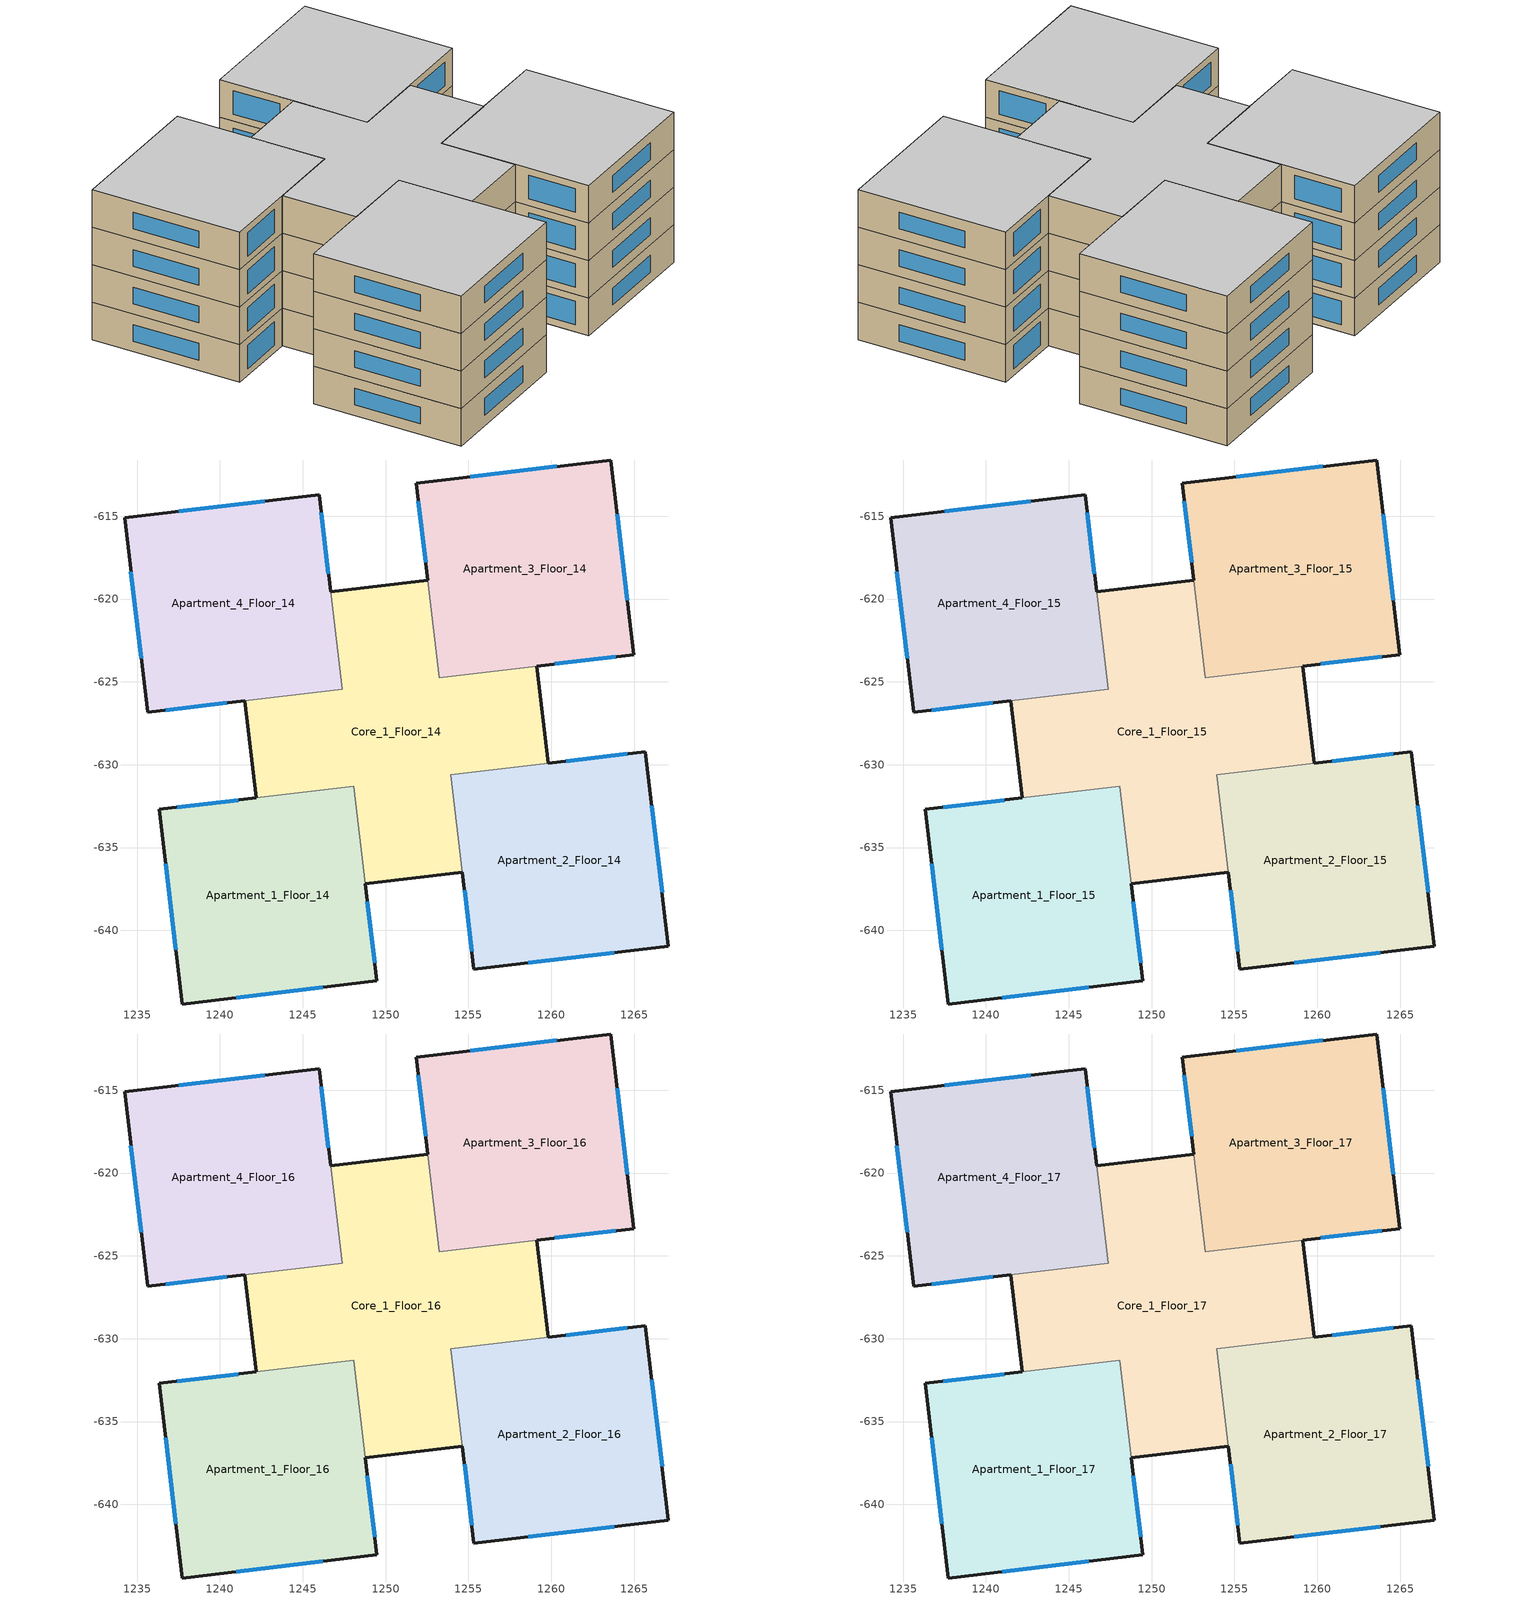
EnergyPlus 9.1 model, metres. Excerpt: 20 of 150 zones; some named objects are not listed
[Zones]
Apartment_1_Floor_14
 floor to Apartment_1_Floor_13 (IS_FLOOR_A-5282 Reversed): 1249.47,-643.05 1237.72,-644.45 1236.33,-632.7 1248.07,-631.31 z42
 wall outside (IS_WALL_ABD_5282_1_2_BLOCK): 1242.2,-632.01 1236.33,-632.7 1237.72,-644.45 1249.47,-643.05 1248.77,-637.18 z42:45
 wall to Core_1_Floor_14 (IS_INTERNALWALL_RESIDENTIAL+OFFICEREF): 1248.77,-637.18 1248.07,-631.31 1242.2,-632.01 z42:45
 window (IS_WIN_DGCL_ALUMIN_140X95_3.95_.65_.63): 1236.72,-635.97 1237.33,-641.18 / 1240.99,-644.06 1246.2,-643.44 z42.83:44.17; 1249.34,-641.96 1248.9,-638.27 / 1241.11,-632.14 1237.42,-632.57 z42.56:44.44
Apartment_2_Floor_14
 floor to Apartment_2_Floor_13 (IS_FLOOR_A-5282 Reversed): 1267.08,-640.96 1255.34,-642.36 1253.94,-630.61 1265.69,-629.22 z42
 wall outside (IS_WALL_ABD_5282_1_2_BLOCK): 1254.64,-636.49 1255.34,-642.36 1267.08,-640.96 1265.69,-629.22 1259.82,-629.92 z42:45
 wall to Core_1_Floor_14 (IS_INTERNALWALL_RESIDENTIAL+OFFICEREF): 1259.82,-629.92 1253.94,-630.61 1254.64,-636.49 z42:45
 window (IS_WIN_DGCL_ALUMIN_140X95_3.95_.65_.63): 1254.77,-637.58 1255.21,-641.26 / 1264.6,-629.35 1260.91,-629.79 z42.56:44.44; 1258.6,-641.97 1263.82,-641.35 / 1266.69,-637.7 1266.08,-632.48 z42.83:44.17
Apartment_3_Floor_14
 floor to Apartment_3_Floor_13 (IS_FLOOR_A-5282 Reversed): 1264.99,-623.35 1253.25,-624.74 1251.85,-613 1263.6,-611.6 z42
 wall outside (IS_WALL_ABD_5282_1_2_BLOCK): 1259.12,-624.04 1264.99,-623.35 1263.6,-611.6 1251.85,-613 1252.55,-618.87 z42:45
 wall to Core_1_Floor_14 (IS_INTERNALWALL_RESIDENTIAL+OFFICEREF): 1252.55,-618.87 1253.25,-624.74 1259.12,-624.04 z42:45
 window (IS_WIN_DGCL_ALUMIN_140X95_3.95_.65_.63): 1251.98,-614.09 1252.42,-617.78 / 1260.21,-623.91 1263.9,-623.48 z42.56:44.44; 1264.6,-620.08 1263.98,-614.87 / 1260.33,-611.99 1255.12,-612.61 z42.83:44.17
Apartment_4_Floor_14
 floor to Apartment_4_Floor_13 (IS_FLOOR_A-5282 Reversed): 1247.38,-625.44 1235.63,-626.83 1234.24,-615.09 1245.98,-613.69 z42
 wall outside (IS_WALL_ABD_5282_1_2_BLOCK): 1246.68,-619.57 1245.98,-613.69 1234.24,-615.09 1235.63,-626.83 1241.5,-626.13 z42:45
 wall to Core_1_Floor_14 (IS_INTERNALWALL_RESIDENTIAL+OFFICEREF): 1241.5,-626.13 1247.38,-625.44 1246.68,-619.57 z42:45
 window (IS_WIN_DGCL_ALUMIN_140X95_3.95_.65_.63): 1234.63,-618.35 1235.24,-623.57 / 1242.72,-614.08 1237.5,-614.7 z42.83:44.17; 1236.72,-626.7 1240.41,-626.26 / 1246.55,-618.47 1246.11,-614.79 z42.56:44.44
Core_1_Floor_14
 floor to Core_1_Floor_13 (IS_FLOOR_A-5282 Reversed): 1259.82,-629.92 1253.94,-630.61 1254.64,-636.49 1248.77,-637.18 1248.07,-631.31 1242.2,-632.01 1241.5,-626.13 1247.38,-625.44 1246.68,-619.57 1252.55,-618.87 1253.25,-624.74 1259.12,-624.04 z42
 wall outside (IS_WALL_ABD_5282_1_2_BLOCK): 1248.77,-637.18 1254.64,-636.49 / 1241.5,-626.13 1242.2,-632.01 / 1252.55,-618.87 1246.68,-619.57 / 1259.82,-629.92 1259.12,-624.04 z42:45
Apartment_1_Floor_15
 floor to Apartment_1_Floor_14 (IS_FLOOR_A-5282 Reversed): 1249.47,-643.05 1237.72,-644.45 1236.33,-632.7 1248.07,-631.31 z45
 wall outside (IS_WALL_ABD_5282_1_2_BLOCK): 1242.2,-632.01 1236.33,-632.7 1237.72,-644.45 1249.47,-643.05 1248.77,-637.18 z45:48
 wall to Core_1_Floor_15 (IS_INTERNALWALL_RESIDENTIAL+OFFICEREF): 1248.77,-637.18 1248.07,-631.31 1242.2,-632.01 z45:48
 window (IS_WIN_DGCL_ALUMIN_140X95_3.95_.65_.63): 1236.72,-635.97 1237.33,-641.18 / 1240.99,-644.06 1246.2,-643.44 z45.83:47.17; 1249.34,-641.96 1248.9,-638.27 / 1241.11,-632.14 1237.42,-632.57 z45.56:47.44
Apartment_2_Floor_15
 floor to Apartment_2_Floor_14 (IS_FLOOR_A-5282 Reversed): 1267.08,-640.96 1255.34,-642.36 1253.94,-630.61 1265.69,-629.22 z45
 wall outside (IS_WALL_ABD_5282_1_2_BLOCK): 1254.64,-636.49 1255.34,-642.36 1267.08,-640.96 1265.69,-629.22 1259.82,-629.92 z45:48
 wall to Core_1_Floor_15 (IS_INTERNALWALL_RESIDENTIAL+OFFICEREF): 1259.82,-629.92 1253.94,-630.61 1254.64,-636.49 z45:48
 window (IS_WIN_DGCL_ALUMIN_140X95_3.95_.65_.63): 1254.77,-637.58 1255.21,-641.26 / 1264.6,-629.35 1260.91,-629.79 z45.56:47.44; 1258.6,-641.97 1263.82,-641.35 / 1266.69,-637.7 1266.08,-632.48 z45.83:47.17
Apartment_3_Floor_15
 floor to Apartment_3_Floor_14 (IS_FLOOR_A-5282 Reversed): 1264.99,-623.35 1253.25,-624.74 1251.85,-613 1263.6,-611.6 z45
 wall outside (IS_WALL_ABD_5282_1_2_BLOCK): 1259.12,-624.04 1264.99,-623.35 1263.6,-611.6 1251.85,-613 1252.55,-618.87 z45:48
 wall to Core_1_Floor_15 (IS_INTERNALWALL_RESIDENTIAL+OFFICEREF): 1252.55,-618.87 1253.25,-624.74 1259.12,-624.04 z45:48
 window (IS_WIN_DGCL_ALUMIN_140X95_3.95_.65_.63): 1251.98,-614.09 1252.42,-617.78 / 1260.21,-623.91 1263.9,-623.48 z45.56:47.44; 1264.6,-620.08 1263.98,-614.87 / 1260.33,-611.99 1255.12,-612.61 z45.83:47.17
Apartment_4_Floor_15
 floor to Apartment_4_Floor_14 (IS_FLOOR_A-5282 Reversed): 1247.38,-625.44 1235.63,-626.83 1234.24,-615.09 1245.98,-613.69 z45
 wall outside (IS_WALL_ABD_5282_1_2_BLOCK): 1246.68,-619.57 1245.98,-613.69 1234.24,-615.09 1235.63,-626.83 1241.5,-626.13 z45:48
 wall to Core_1_Floor_15 (IS_INTERNALWALL_RESIDENTIAL+OFFICEREF): 1241.5,-626.13 1247.38,-625.44 1246.68,-619.57 z45:48
 window (IS_WIN_DGCL_ALUMIN_140X95_3.95_.65_.63): 1234.63,-618.35 1235.24,-623.57 / 1242.72,-614.08 1237.5,-614.7 z45.83:47.17; 1236.72,-626.7 1240.41,-626.26 / 1246.55,-618.47 1246.11,-614.79 z45.56:47.44
Core_1_Floor_15
 floor to Core_1_Floor_14 (IS_FLOOR_A-5282 Reversed): 1259.82,-629.92 1253.94,-630.61 1254.64,-636.49 1248.77,-637.18 1248.07,-631.31 1242.2,-632.01 1241.5,-626.13 1247.38,-625.44 1246.68,-619.57 1252.55,-618.87 1253.25,-624.74 1259.12,-624.04 z45
 wall outside (IS_WALL_ABD_5282_1_2_BLOCK): 1248.77,-637.18 1254.64,-636.49 / 1241.5,-626.13 1242.2,-632.01 / 1252.55,-618.87 1246.68,-619.57 / 1259.82,-629.92 1259.12,-624.04 z45:48
Apartment_1_Floor_16
 floor to Apartment_1_Floor_15 (IS_FLOOR_A-5282 Reversed): 1249.47,-643.05 1237.72,-644.45 1236.33,-632.7 1248.07,-631.31 z48
 wall outside (IS_WALL_ABD_5282_1_2_BLOCK): 1242.2,-632.01 1236.33,-632.7 1237.72,-644.45 1249.47,-643.05 1248.77,-637.18 z48:51
 wall to Core_1_Floor_16 (IS_INTERNALWALL_RESIDENTIAL+OFFICEREF): 1248.77,-637.18 1248.07,-631.31 1242.2,-632.01 z48:51
 window (IS_WIN_DGCL_ALUMIN_140X95_3.95_.65_.63): 1236.72,-635.97 1237.33,-641.18 / 1240.99,-644.06 1246.2,-643.44 z48.83:50.17; 1249.34,-641.96 1248.9,-638.27 / 1241.11,-632.14 1237.42,-632.57 z48.56:50.44
Apartment_2_Floor_16
 floor to Apartment_2_Floor_15 (IS_FLOOR_A-5282 Reversed): 1267.08,-640.96 1255.34,-642.36 1253.94,-630.61 1265.69,-629.22 z48
 wall outside (IS_WALL_ABD_5282_1_2_BLOCK): 1254.64,-636.49 1255.34,-642.36 1267.08,-640.96 1265.69,-629.22 1259.82,-629.92 z48:51
 wall to Core_1_Floor_16 (IS_INTERNALWALL_RESIDENTIAL+OFFICEREF): 1259.82,-629.92 1253.94,-630.61 1254.64,-636.49 z48:51
 window (IS_WIN_DGCL_ALUMIN_140X95_3.95_.65_.63): 1254.77,-637.58 1255.21,-641.26 / 1264.6,-629.35 1260.91,-629.79 z48.56:50.44; 1258.6,-641.97 1263.82,-641.35 / 1266.69,-637.7 1266.08,-632.48 z48.83:50.17
Apartment_3_Floor_16
 floor to Apartment_3_Floor_15 (IS_FLOOR_A-5282 Reversed): 1264.99,-623.35 1253.25,-624.74 1251.85,-613 1263.6,-611.6 z48
 wall outside (IS_WALL_ABD_5282_1_2_BLOCK): 1259.12,-624.04 1264.99,-623.35 1263.6,-611.6 1251.85,-613 1252.55,-618.87 z48:51
 wall to Core_1_Floor_16 (IS_INTERNALWALL_RESIDENTIAL+OFFICEREF): 1252.55,-618.87 1253.25,-624.74 1259.12,-624.04 z48:51
 window (IS_WIN_DGCL_ALUMIN_140X95_3.95_.65_.63): 1251.98,-614.09 1252.42,-617.78 / 1260.21,-623.91 1263.9,-623.48 z48.56:50.44; 1264.6,-620.08 1263.98,-614.87 / 1260.33,-611.99 1255.12,-612.61 z48.83:50.17
Apartment_4_Floor_16
 floor to Apartment_4_Floor_15 (IS_FLOOR_A-5282 Reversed): 1247.38,-625.44 1235.63,-626.83 1234.24,-615.09 1245.98,-613.69 z48
 wall outside (IS_WALL_ABD_5282_1_2_BLOCK): 1246.68,-619.57 1245.98,-613.69 1234.24,-615.09 1235.63,-626.83 1241.5,-626.13 z48:51
 wall to Core_1_Floor_16 (IS_INTERNALWALL_RESIDENTIAL+OFFICEREF): 1241.5,-626.13 1247.38,-625.44 1246.68,-619.57 z48:51
 window (IS_WIN_DGCL_ALUMIN_140X95_3.95_.65_.63): 1234.63,-618.35 1235.24,-623.57 / 1242.72,-614.08 1237.5,-614.7 z48.83:50.17; 1236.72,-626.7 1240.41,-626.26 / 1246.55,-618.47 1246.11,-614.79 z48.56:50.44
Core_1_Floor_16
 floor to Core_1_Floor_15 (IS_FLOOR_A-5282 Reversed): 1259.82,-629.92 1253.94,-630.61 1254.64,-636.49 1248.77,-637.18 1248.07,-631.31 1242.2,-632.01 1241.5,-626.13 1247.38,-625.44 1246.68,-619.57 1252.55,-618.87 1253.25,-624.74 1259.12,-624.04 z48
 wall outside (IS_WALL_ABD_5282_1_2_BLOCK): 1248.77,-637.18 1254.64,-636.49 / 1241.5,-626.13 1242.2,-632.01 / 1252.55,-618.87 1246.68,-619.57 / 1259.82,-629.92 1259.12,-624.04 z48:51
Apartment_1_Floor_17
 floor to Apartment_1_Floor_16 (IS_FLOOR_A-5282 Reversed): 1249.47,-643.05 1237.72,-644.45 1236.33,-632.7 1248.07,-631.31 z51
 wall outside (IS_WALL_ABD_5282_1_2_BLOCK): 1242.2,-632.01 1236.33,-632.7 1237.72,-644.45 1249.47,-643.05 1248.77,-637.18 z51:54
 wall to Core_1_Floor_17 (IS_INTERNALWALL_RESIDENTIAL+OFFICEREF): 1248.77,-637.18 1248.07,-631.31 1242.2,-632.01 z51:54
 window (IS_WIN_DGCL_ALUMIN_140X95_3.95_.65_.63): 1236.72,-635.97 1237.33,-641.18 / 1240.99,-644.06 1246.2,-643.44 z51.83:53.17; 1249.34,-641.96 1248.9,-638.27 / 1241.11,-632.14 1237.42,-632.57 z51.56:53.44
 ceiling to Apartment_1_Floor_18 (IS_FLOOR_A-5282): 1236.33,-632.7 1237.72,-644.45 1249.47,-643.05 1248.07,-631.31 z54
Apartment_2_Floor_17
 floor to Apartment_2_Floor_16 (IS_FLOOR_A-5282 Reversed): 1267.08,-640.96 1255.34,-642.36 1253.94,-630.61 1265.69,-629.22 z51
 wall outside (IS_WALL_ABD_5282_1_2_BLOCK): 1254.64,-636.49 1255.34,-642.36 1267.08,-640.96 1265.69,-629.22 1259.82,-629.92 z51:54
 wall to Core_1_Floor_17 (IS_INTERNALWALL_RESIDENTIAL+OFFICEREF): 1259.82,-629.92 1253.94,-630.61 1254.64,-636.49 z51:54
 window (IS_WIN_DGCL_ALUMIN_140X95_3.95_.65_.63): 1254.77,-637.58 1255.21,-641.26 / 1264.6,-629.35 1260.91,-629.79 z51.56:53.44; 1258.6,-641.97 1263.82,-641.35 / 1266.69,-637.7 1266.08,-632.48 z51.83:53.17
 ceiling to Apartment_2_Floor_18 (IS_FLOOR_A-5282): 1253.94,-630.61 1255.34,-642.36 1267.08,-640.96 1265.69,-629.22 z54
Apartment_3_Floor_17
 floor to Apartment_3_Floor_16 (IS_FLOOR_A-5282 Reversed): 1264.99,-623.35 1253.25,-624.74 1251.85,-613 1263.6,-611.6 z51
 wall outside (IS_WALL_ABD_5282_1_2_BLOCK): 1259.12,-624.04 1264.99,-623.35 1263.6,-611.6 1251.85,-613 1252.55,-618.87 z51:54
 wall to Core_1_Floor_17 (IS_INTERNALWALL_RESIDENTIAL+OFFICEREF): 1252.55,-618.87 1253.25,-624.74 1259.12,-624.04 z51:54
 window (IS_WIN_DGCL_ALUMIN_140X95_3.95_.65_.63): 1251.98,-614.09 1252.42,-617.78 / 1260.21,-623.91 1263.9,-623.48 z51.56:53.44; 1264.6,-620.08 1263.98,-614.87 / 1260.33,-611.99 1255.12,-612.61 z51.83:53.17
 ceiling to Apartment_3_Floor_18 (IS_FLOOR_A-5282): 1251.85,-613 1253.25,-624.74 1264.99,-623.35 1263.6,-611.6 z54
Apartment_4_Floor_17
 floor to Apartment_4_Floor_16 (IS_FLOOR_A-5282 Reversed): 1247.38,-625.44 1235.63,-626.83 1234.24,-615.09 1245.98,-613.69 z51
 wall outside (IS_WALL_ABD_5282_1_2_BLOCK): 1246.68,-619.57 1245.98,-613.69 1234.24,-615.09 1235.63,-626.83 1241.5,-626.13 z51:54
 wall to Core_1_Floor_17 (IS_INTERNALWALL_RESIDENTIAL+OFFICEREF): 1241.5,-626.13 1247.38,-625.44 1246.68,-619.57 z51:54
 window (IS_WIN_DGCL_ALUMIN_140X95_3.95_.65_.63): 1234.63,-618.35 1235.24,-623.57 / 1242.72,-614.08 1237.5,-614.7 z51.83:53.17; 1236.72,-626.7 1240.41,-626.26 / 1246.55,-618.47 1246.11,-614.79 z51.56:53.44
 ceiling to Apartment_4_Floor_18 (IS_FLOOR_A-5282): 1234.24,-615.09 1235.63,-626.83 1247.38,-625.44 1245.98,-613.69 z54
Core_1_Floor_17
 floor to Core_1_Floor_16 (IS_FLOOR_A-5282 Reversed): 1259.82,-629.92 1253.94,-630.61 1254.64,-636.49 1248.77,-637.18 1248.07,-631.31 1242.2,-632.01 1241.5,-626.13 1247.38,-625.44 1246.68,-619.57 1252.55,-618.87 1253.25,-624.74 1259.12,-624.04 z51
 wall outside (IS_WALL_ABD_5282_1_2_BLOCK): 1248.77,-637.18 1254.64,-636.49 / 1241.5,-626.13 1242.2,-632.01 / 1252.55,-618.87 1246.68,-619.57 / 1259.82,-629.92 1259.12,-624.04 z51:54
 ceiling to Core_1_Floor_18 (IS_FLOOR_A-5282): 1246.68,-619.57 1247.38,-625.44 1241.5,-626.13 1242.2,-632.01 1248.07,-631.31 1248.77,-637.18 1254.64,-636.49 1253.94,-630.61 1259.82,-629.92 1259.12,-624.04 1253.25,-624.74 1252.55,-618.87 z54
[Building]
Building 1: North Axis {deg}=0; Terrain=City; Solar Distribution=FullExterior; Maximum Number of Warmup Days=25; Minimum Number of Warmup Days=6
[Site:Location]
Tel Aviv-Bet Dagan	ISR: Latitude {deg}=32; Longitude {deg}=34.82; Time Zone {hr}=2; Elevation {m}=35
[SizingPeriod:DesignDay] Day of Month=21; Dry-Bulb Temperature Range Modifier Type=DefaultMultipliers; Barometric Pressure {Pa}=100942; Rain Indicator=No; Snow Indicator=No; Daylight Saving Time Indicator=No; Solar Model Indicator=ASHRAEClearSky
Name | Month | Day Type | Maximum Dry-Bulb Temperature {C} | Daily Dry-Bulb Temperature Range {deltaC} | Humidity Condition Type | Wetbulb or DewPoint at Maximum Dry-Bulb {C} | Wind Speed {m/s} | Wind Direction {deg} | Sky Clearness | Enthalpy at Maximum Dry-Bulb {J/kg}
Ann Clg .4% Condns DB=>MWB | 8 | SummerDesignDay | 33.5 | 11.03 | Wetbulb | 18.92 | 5.1 | 259 | 1.2
Ann Clg .4% Condns DP=>MDB | 8 | SummerDesignDay | 24.5 | 11.03 | Dewpoint | 23.6 | 5.1 | 259 | 1.2
Ann Clg .4% Condns Enth=>MDB | 8 | SummerDesignDay | 27.5 | 11.03 | Enthalpy |  | 5.1 | 259 | 1.2 | 75935
Ann Clg .4% Condns WB=>MDB | 8 | SummerDesignDay | 32.8 | 11.03 | Wetbulb | 25.028 | 5.1 | 259 | 1.2
Ann Htg 99.6% Condns DB | 1 | WinterDesignDay | 3 | 0 | Wetbulb | 3 | 2.6 | 95 | 0
Ann Htg Wind 99.6% Condns WS=>MCDB | 1 | WinterDesignDay | 11.5 | 0 | Wetbulb | 11.5 | 8.2 | 95 | 0
Ann Hum_n 99.6% Condns DP=>MCDB | 1 | WinterDesignDay | -0.4 | 0 | Dewpoint | -1.8 | 2.6 | 95 | 0
[Material] Roughness=MediumRough; Thermal Absorptance=0.9; Visible Absorptance=0.7
Name | Thickness {m} | Conductivity {W/m-K} | Density {kg/m3} | Specific Heat {J/kg-K} | Solar Absorptance
IS_CB1-13-23x50x25-095 | 0.23 | 0.25 | 825 | 970 | 0.44
IS_CB42-4-10x50x20-020 | 0.1 | 0.55 | 893 | 970 | 0.44
IS_Cement Mortar | 0.025 | 1.4 | 2000 | 900 | 0.4
IS_Light Concrete w/light Coarse Aggregate w/Non Quartz Sand-1600 | 0.05 | 1 | 1600 | 970 | 0.44
IS_Lime-Cement Mortar | 0.02 | 0.87 | 1800 | 860 | 0.4
IS_Marble | 0.04 | 3.5 | 2800 | 900 | 0.76
IS_Regular Concrete w/regular aggregate and w/Quartz sand_14cm | 0.14 | 2.1 | 2400 | 970 | 0.44
IS_Rigid-Polystyrene-Foam-made-from-granular-material-3cm | 0.03 | 0.04 | 20 | 1300 | 0.44
IS_Rigid-Polystyrene-Foam-made-from-granular-material-4cm | 0.04 | 0.04 | 20 | 1300 | 0.44
IS_Sand | 0.1 | 1.4 | 1600 | 830 | 0.44
[WindowMaterial:Blind] Slat Orientation=Horizontal; Slat Width {m}=0.025; Slat Separation {m}=0.018; Slat Thickness {m}=0.00025; Slat Angle {deg}=89.1; Slat Conductivity {W/m-K}=0.1; Slat Beam Solar Transmittance=0.2; Front Side Slat Beam Solar Reflectance=0.2; Back Side Slat Beam Solar Reflectance=0.2; Slat Diffuse Solar Transmittance=0.2; Front Side Slat Diffuse Solar Reflectance=0.2; Back Side Slat Diffuse Solar Reflectance=0.2; Slat Beam Visible Transmittance=0.2; Front Side Slat Beam Visible Reflectance=0.2; Back Side Slat Beam Visible Reflectance=0.2; Slat Diffuse Visible Transmittance=0.2; Front Side Slat Diffuse Visible Reflectance=0.2; Back Side Slat Diffuse Visible Reflectance=0.2; Slat Infrared Hemispherical Transmittance=0; Front Side Slat Infrared Hemispherical Emissivity=0.9; Back Side Slat Infrared Hemispherical Emissivity=0.9; Blind to Glass Distance {m}=0.0624985; Blind Top Opening Multiplier=1; Blind Bottom Opening Multiplier=1; Blind Left Side Opening Multiplier=1; Blind Right Side Opening Multiplier=1; Minimum Slat Angle {deg}=0; Maximum Slat Angle {deg}=180
IS_BLIND-Horizontal-0.025-0.018-89.0999987926-0.0624984579019; IS_BLIND-Horizontal-0.025-0.018-89.0999991462-0.0624984579031; IS_BLIND-Horizontal-0.025-0.018-89.1-0.062498457906; IS_BLIND-Horizontal-0.025-0.018-89.1000008538-0.0624984579089; IS_BLIND-Horizontal-0.025-0.018-89.1000012074-0.0624984579102
[WindowMaterial:SimpleGlazingSystem]
ISw_DgCl_Alumin_140x95_3.95_.65_.63: U-Factor {W/m2-K}=3.95; Solar Heat Gain Coefficient=0.65; Visible Transmittance=0.63
[Construction]
IS_FLOOR_A-5282: IS_Cement Mortar, IS_Regular Concrete w/regular aggregate and w/Quartz sand_14cm, IS_Rigid-Polystyrene-Foam-made-from-granular-material-4cm, IS_Light Concrete w/light Coarse Aggregate w/Non Quartz Sand-1600, IS_Sand, IS_Cement Mortar, IS_Marble
IS_FLOOR_A-5282 Reversed: IS_Marble, IS_Cement Mortar, IS_Sand, IS_Light Concrete w/light Coarse Aggregate w/Non Quartz Sand-1600, IS_Rigid-Polystyrene-Foam-made-from-granular-material-4cm, IS_Regular Concrete w/regular aggregate and w/Quartz sand_14cm, IS_Cement Mortar
IS_INTERNALWALL_RESIDENTIAL+OFFICEREF: IS_Lime-Cement Mortar, IS_CB42-4-10x50x20-020, IS_Cement Mortar
IS_WALL_ABD_5282_1_2_BLOCK: IS_Cement Mortar, IS_Rigid-Polystyrene-Foam-made-from-granular-material-3cm, IS_CB1-13-23x50x25-095, IS_Lime-Cement Mortar
IS_WIN_DGCL_ALUMIN_140X95_3.95_.65_.63: ISw_DgCl_Alumin_140x95_3.95_.65_.63
[Zone]
Apartment_1_Floor_14; Apartment_1_Floor_15; Apartment_1_Floor_16; Apartment_1_Floor_17; Apartment_2_Floor_14; Apartment_2_Floor_15; Apartment_2_Floor_16; Apartment_2_Floor_17; Apartment_3_Floor_14; Apartment_3_Floor_15; Apartment_3_Floor_16; Apartment_3_Floor_17; Apartment_4_Floor_14; Apartment_4_Floor_15; Apartment_4_Floor_16; Apartment_4_Floor_17; Core_1_Floor_14; Core_1_Floor_15; Core_1_Floor_16; Core_1_Floor_17
[InternalMass] Construction=IS_INTERNALWALL_RESIDENTIAL+OFFICEREF; Surface Area {m2}=243.354
Name | Zone
Apartment_1_Floor_14-Interior walls | Apartment_1_Floor_14
Apartment_1_Floor_15-Interior walls | Apartment_1_Floor_15
Apartment_1_Floor_16-Interior walls | Apartment_1_Floor_16
Apartment_1_Floor_17-Interior walls | Apartment_1_Floor_17
Apartment_2_Floor_14-Interior walls | Apartment_2_Floor_14
Apartment_2_Floor_15-Interior walls | Apartment_2_Floor_15
Apartment_2_Floor_16-Interior walls | Apartment_2_Floor_16
Apartment_2_Floor_17-Interior walls | Apartment_2_Floor_17
Apartment_3_Floor_14-Interior walls | Apartment_3_Floor_14
Apartment_3_Floor_15-Interior walls | Apartment_3_Floor_15
Apartment_3_Floor_16-Interior walls | Apartment_3_Floor_16
Apartment_3_Floor_17-Interior walls | Apartment_3_Floor_17
Apartment_4_Floor_14-Interior walls | Apartment_4_Floor_14
Apartment_4_Floor_15-Interior walls | Apartment_4_Floor_15
Apartment_4_Floor_16-Interior walls | Apartment_4_Floor_16
Apartment_4_Floor_17-Interior walls | Apartment_4_Floor_17
[Daylighting:Controls] Lighting Control Type=Continuous; Glare Calculation Azimuth Angle of View Direction Clockwise from Zone y-Axis {deg}=0; Maximum Allowable Discomfort Glare Index=22; Fraction of Zone Controlled by Reference Point 1=1; Illuminance Setpoint at Reference Point 1 {lux}=500
Name | Zone | Glare Calculation Daylighting Reference Point | Daylighting Reference Point Name 1
Apartment_1_Floor_14 DaylightingControls | Apartment_1_Floor_14 | Daylighting Control 18 | Daylighting Control 18
Apartment_1_Floor_15 DaylightingControls | Apartment_1_Floor_15 | Daylighting Control 19 | Daylighting Control 19
Apartment_1_Floor_16 DaylightingControls | Apartment_1_Floor_16 | Daylighting Control 20 | Daylighting Control 20
Apartment_1_Floor_17 DaylightingControls | Apartment_1_Floor_17 | Daylighting Control 21 | Daylighting Control 21
Apartment_2_Floor_14 DaylightingControls | Apartment_2_Floor_14 | Daylighting Control 47 | Daylighting Control 47
Apartment_2_Floor_15 DaylightingControls | Apartment_2_Floor_15 | Daylighting Control 48 | Daylighting Control 48
Apartment_2_Floor_16 DaylightingControls | Apartment_2_Floor_16 | Daylighting Control 49 | Daylighting Control 49
Apartment_2_Floor_17 DaylightingControls | Apartment_2_Floor_17 | Daylighting Control 50 | Daylighting Control 50
Apartment_3_Floor_14 DaylightingControls | Apartment_3_Floor_14 | Daylighting Control 76 | Daylighting Control 76
Apartment_3_Floor_15 DaylightingControls | Apartment_3_Floor_15 | Daylighting Control 77 | Daylighting Control 77
Apartment_3_Floor_16 DaylightingControls | Apartment_3_Floor_16 | Daylighting Control 78 | Daylighting Control 78
Apartment_3_Floor_17 DaylightingControls | Apartment_3_Floor_17 | Daylighting Control 79 | Daylighting Control 79
Apartment_4_Floor_14 DaylightingControls | Apartment_4_Floor_14 | Daylighting Control 105 | Daylighting Control 105
Apartment_4_Floor_15 DaylightingControls | Apartment_4_Floor_15 | Daylighting Control 106 | Daylighting Control 106
Apartment_4_Floor_16 DaylightingControls | Apartment_4_Floor_16 | Daylighting Control 107 | Daylighting Control 107
Apartment_4_Floor_17 DaylightingControls | Apartment_4_Floor_17 | Daylighting Control 108 | Daylighting Control 108
[ZoneControl:Thermostat] Control Object Type 1=ThermostatSetpoint:DualSetpoint
Name | Zone or ZoneList | Control Type Schedule | Control Name 1
Apartment_1_Floor_14 Thermostat | Apartment_1_Floor_14 | Apartment_1_Floor_14 Thermostat Schedule | dualSetPtThermostatApartment_1_Floor_14
Apartment_1_Floor_15 Thermostat | Apartment_1_Floor_15 | Apartment_1_Floor_15 Thermostat Schedule | dualSetPtThermostatApartment_1_Floor_15
Apartment_1_Floor_16 Thermostat | Apartment_1_Floor_16 | Apartment_1_Floor_16 Thermostat Schedule | dualSetPtThermostatApartment_1_Floor_16
Apartment_1_Floor_17 Thermostat | Apartment_1_Floor_17 | Apartment_1_Floor_17 Thermostat Schedule | dualSetPtThermostatApartment_1_Floor_17
Apartment_2_Floor_14 Thermostat | Apartment_2_Floor_14 | Apartment_2_Floor_14 Thermostat Schedule | dualSetPtThermostatApartment_2_Floor_14
Apartment_2_Floor_15 Thermostat | Apartment_2_Floor_15 | Apartment_2_Floor_15 Thermostat Schedule | dualSetPtThermostatApartment_2_Floor_15
Apartment_2_Floor_16 Thermostat | Apartment_2_Floor_16 | Apartment_2_Floor_16 Thermostat Schedule | dualSetPtThermostatApartment_2_Floor_16
Apartment_2_Floor_17 Thermostat | Apartment_2_Floor_17 | Apartment_2_Floor_17 Thermostat Schedule | dualSetPtThermostatApartment_2_Floor_17
Apartment_3_Floor_14 Thermostat | Apartment_3_Floor_14 | Apartment_3_Floor_14 Thermostat Schedule | dualSetPtThermostatApartment_3_Floor_14
Apartment_3_Floor_15 Thermostat | Apartment_3_Floor_15 | Apartment_3_Floor_15 Thermostat Schedule | dualSetPtThermostatApartment_3_Floor_15
Apartment_3_Floor_16 Thermostat | Apartment_3_Floor_16 | Apartment_3_Floor_16 Thermostat Schedule | dualSetPtThermostatApartment_3_Floor_16
Apartment_3_Floor_17 Thermostat | Apartment_3_Floor_17 | Apartment_3_Floor_17 Thermostat Schedule | dualSetPtThermostatApartment_3_Floor_17
Apartment_4_Floor_14 Thermostat | Apartment_4_Floor_14 | Apartment_4_Floor_14 Thermostat Schedule | dualSetPtThermostatApartment_4_Floor_14
Apartment_4_Floor_15 Thermostat | Apartment_4_Floor_15 | Apartment_4_Floor_15 Thermostat Schedule | dualSetPtThermostatApartment_4_Floor_15
Apartment_4_Floor_16 Thermostat | Apartment_4_Floor_16 | Apartment_4_Floor_16 Thermostat Schedule | dualSetPtThermostatApartment_4_Floor_16
Apartment_4_Floor_17 Thermostat | Apartment_4_Floor_17 | Apartment_4_Floor_17 Thermostat Schedule | dualSetPtThermostatApartment_4_Floor_17
[ThermostatSetpoint:DualSetpoint] Heating Setpoint Temperature Schedule=IS_RES_HEATING_SETPOINT; Cooling Setpoint Temperature Schedule=IS_RES_COOLING_SETPOINT
dualSetPtThermostatApartment_1_Floor_14; dualSetPtThermostatApartment_1_Floor_15; dualSetPtThermostatApartment_1_Floor_16; dualSetPtThermostatApartment_1_Floor_17; dualSetPtThermostatApartment_2_Floor_14; dualSetPtThermostatApartment_2_Floor_15; dualSetPtThermostatApartment_2_Floor_16; dualSetPtThermostatApartment_2_Floor_17; dualSetPtThermostatApartment_3_Floor_14; dualSetPtThermostatApartment_3_Floor_15; dualSetPtThermostatApartment_3_Floor_16; dualSetPtThermostatApartment_3_Floor_17; dualSetPtThermostatApartment_4_Floor_14; dualSetPtThermostatApartment_4_Floor_15; dualSetPtThermostatApartment_4_Floor_16; dualSetPtThermostatApartment_4_Floor_17
[ZoneHVAC:IdealLoadsAirSystem] Cooling Limit=LimitFlowRate; Maximum Cooling Air Flow Rate {m3/s}=Autosize; Heating Availability Schedule=IS_RES_OCCUPANCY; Cooling Availability Schedule=IS_RES_OCCUPANCY; Dehumidification Control Type=Humidistat; Humidification Control Type=Humidistat; Design Specification Outdoor Air Object=Apartment_1_Floor_0_DSOA; Outdoor Air Economizer Type=DifferentialEnthalpy
Apartment_3_Floor_29 IDEAL LOADS AIR SYSTEM; Apartment_3_Floor_3 IDEAL LOADS AIR SYSTEM; Apartment_3_Floor_4 IDEAL LOADS AIR SYSTEM; Apartment_3_Floor_5 IDEAL LOADS AIR SYSTEM; Apartment_3_Floor_6 IDEAL LOADS AIR SYSTEM; Apartment_3_Floor_7 IDEAL LOADS AIR SYSTEM; Apartment_3_Floor_8 IDEAL LOADS AIR SYSTEM; Apartment_3_Floor_9 IDEAL LOADS AIR SYSTEM; Apartment_4_Floor_0 IDEAL LOADS AIR SYSTEM; Apartment_4_Floor_1 IDEAL LOADS AIR SYSTEM; Apartment_4_Floor_10 IDEAL LOADS AIR SYSTEM; Apartment_4_Floor_11 IDEAL LOADS AIR SYSTEM; Apartment_4_Floor_12 IDEAL LOADS AIR SYSTEM; Apartment_4_Floor_13 IDEAL LOADS AIR SYSTEM; Apartment_4_Floor_14 IDEAL LOADS AIR SYSTEM; Apartment_4_Floor_15 IDEAL LOADS AIR SYSTEM; Apartment_4_Floor_16 IDEAL LOADS AIR SYSTEM; Apartment_4_Floor_17 IDEAL LOADS AIR SYSTEM; Apartment_4_Floor_18 IDEAL LOADS AIR SYSTEM; Apartment_4_Floor_19 IDEAL LOADS AIR SYSTEM; Apartment_4_Floor_2 IDEAL LOADS AIR SYSTEM; Apartment_4_Floor_20 IDEAL LOADS AIR SYSTEM; Apartment_4_Floor_21 IDEAL LOADS AIR SYSTEM; Apartment_4_Floor_22 IDEAL LOADS AIR SYSTEM; Apartment_4_Floor_23 IDEAL LOADS AIR SYSTEM; Apartment_4_Floor_24 IDEAL LOADS AIR SYSTEM; Apartment_4_Floor_25 IDEAL LOADS AIR SYSTEM; Apartment_4_Floor_26 IDEAL LOADS AIR SYSTEM; Apartment_4_Floor_27 IDEAL LOADS AIR SYSTEM; Apartment_4_Floor_28 IDEAL LOADS AIR SYSTEM; Apartment_4_Floor_29 IDEAL LOADS AIR SYSTEM; Apartment_4_Floor_3 IDEAL LOADS AIR SYSTEM; Apartment_4_Floor_4 IDEAL LOADS AIR SYSTEM; Apartment_4_Floor_5 IDEAL LOADS AIR SYSTEM; Apartment_4_Floor_6 IDEAL LOADS AIR SYSTEM; Apartment_4_Floor_7 IDEAL LOADS AIR SYSTEM; Apartment_4_Floor_8 IDEAL LOADS AIR SYSTEM; Apartment_4_Floor_9 IDEAL LOADS AIR SYSTEM
[DesignSpecification:OutdoorAir]
Apartment_1_Floor_0_DSOA: Outdoor Air Method=Sum; Outdoor Air Flow per Person {m3/s-person}=0.0023595; Outdoor Air Flow per Zone Floor Area {m3/s-m2}=0.000304801; Outdoor Air Flow per Zone {m3/s}=0; Outdoor Air Flow Air Changes per Hour {1/hr}=0
[Zone equipment]
Apartment_1_Floor_14: Apartment_1_Floor_14 IDEAL LOADS AIR SYSTEM
Apartment_1_Floor_15: Apartment_1_Floor_15 IDEAL LOADS AIR SYSTEM
Apartment_1_Floor_16: Apartment_1_Floor_16 IDEAL LOADS AIR SYSTEM
Apartment_1_Floor_17: Apartment_1_Floor_17 IDEAL LOADS AIR SYSTEM
Apartment_2_Floor_14: Apartment_2_Floor_14 IDEAL LOADS AIR SYSTEM
Apartment_2_Floor_15: Apartment_2_Floor_15 IDEAL LOADS AIR SYSTEM
Apartment_2_Floor_16: Apartment_2_Floor_16 IDEAL LOADS AIR SYSTEM
Apartment_2_Floor_17: Apartment_2_Floor_17 IDEAL LOADS AIR SYSTEM
Apartment_3_Floor_14: Apartment_3_Floor_14 IDEAL LOADS AIR SYSTEM
Apartment_3_Floor_15: Apartment_3_Floor_15 IDEAL LOADS AIR SYSTEM
Apartment_3_Floor_16: Apartment_3_Floor_16 IDEAL LOADS AIR SYSTEM
Apartment_3_Floor_17: Apartment_3_Floor_17 IDEAL LOADS AIR SYSTEM
Apartment_4_Floor_14: Apartment_4_Floor_14 IDEAL LOADS AIR SYSTEM
Apartment_4_Floor_15: Apartment_4_Floor_15 IDEAL LOADS AIR SYSTEM
Apartment_4_Floor_16: Apartment_4_Floor_16 IDEAL LOADS AIR SYSTEM
Apartment_4_Floor_17: Apartment_4_Floor_17 IDEAL LOADS AIR SYSTEM
[Sizing:Zone] Zone Cooling Design Supply Air Temperature Input Method=SupplyAirTemperature; Zone Cooling Design Supply Air Temperature {C}=14; Zone Cooling Design Supply Air Temperature Difference {deltaC}=11.11; Zone Heating Design Supply Air Temperature Input Method=SupplyAirTemperature; Zone Heating Design Supply Air Temperature {C}=40; Zone Heating Design Supply Air Temperature Difference {deltaC}=11.11; Zone Cooling Design Supply Air Humidity Ratio {kgWater/kgDryAir}=0.0085; Zone Heating Design Supply Air Humidity Ratio {kgWater/kgDryAir}=0.008; Design Specification Outdoor Air Object=Apartment_1_Floor_0_DSOA; Cooling Design Air Flow Method=DesignDay; Cooling Design Air Flow Rate {m3/s}=0; Cooling Minimum Air Flow per Zone Floor Area {m3/s-m2}=0.000762; Cooling Minimum Air Flow {m3/s}=0; Cooling Minimum Air Flow Fraction=0; Heating Design Air Flow Method=DesignDay; Heating Design Air Flow Rate {m3/s}=0; Heating Maximum Air Flow per Zone Floor Area {m3/s-m2}=0.002032; Heating Maximum Air Flow {m3/s}=0.141576; Heating Maximum Air Flow Fraction=0.3; Account for Dedicated Outdoor Air System=No
Name | Design Specification Zone Air Distribution Object
Apartment_1_Floor_14 | Apartment_1_Floor_14 Design Spec Zone Air Dist
Apartment_1_Floor_15 | Apartment_1_Floor_15 Design Spec Zone Air Dist
Apartment_1_Floor_16 | Apartment_1_Floor_16 Design Spec Zone Air Dist
Apartment_1_Floor_17 | Apartment_1_Floor_17 Design Spec Zone Air Dist
Apartment_2_Floor_14 | Apartment_2_Floor_14 Design Spec Zone Air Dist
Apartment_2_Floor_15 | Apartment_2_Floor_15 Design Spec Zone Air Dist
Apartment_2_Floor_16 | Apartment_2_Floor_16 Design Spec Zone Air Dist
Apartment_2_Floor_17 | Apartment_2_Floor_17 Design Spec Zone Air Dist
Apartment_3_Floor_14 | Apartment_3_Floor_14 Design Spec Zone Air Dist
Apartment_3_Floor_15 | Apartment_3_Floor_15 Design Spec Zone Air Dist
Apartment_3_Floor_16 | Apartment_3_Floor_16 Design Spec Zone Air Dist
Apartment_3_Floor_17 | Apartment_3_Floor_17 Design Spec Zone Air Dist
Apartment_4_Floor_14 | Apartment_4_Floor_14 Design Spec Zone Air Dist
Apartment_4_Floor_15 | Apartment_4_Floor_15 Design Spec Zone Air Dist
Apartment_4_Floor_16 | Apartment_4_Floor_16 Design Spec Zone Air Dist
Apartment_4_Floor_17 | Apartment_4_Floor_17 Design Spec Zone Air Dist
[DesignSpecification:ZoneAirDistribution] Zone Air Distribution Effectiveness in Cooling Mode=1; Zone Air Distribution Effectiveness in Heating Mode=1
Apartment_1_Floor_14 Design Spec Zone Air Dist; Apartment_1_Floor_15 Design Spec Zone Air Dist; Apartment_1_Floor_16 Design Spec Zone Air Dist; Apartment_1_Floor_17 Design Spec Zone Air Dist; Apartment_2_Floor_14 Design Spec Zone Air Dist; Apartment_2_Floor_15 Design Spec Zone Air Dist; Apartment_2_Floor_16 Design Spec Zone Air Dist; Apartment_2_Floor_17 Design Spec Zone Air Dist; Apartment_3_Floor_14 Design Spec Zone Air Dist; Apartment_3_Floor_15 Design Spec Zone Air Dist; Apartment_3_Floor_16 Design Spec Zone Air Dist; Apartment_3_Floor_17 Design Spec Zone Air Dist; Apartment_4_Floor_14 Design Spec Zone Air Dist; Apartment_4_Floor_15 Design Spec Zone Air Dist; Apartment_4_Floor_16 Design Spec Zone Air Dist; Apartment_4_Floor_17 Design Spec Zone Air Dist
[WindowShadingControl] Shading Type=ExteriorBlind; Shading Control Type=OnIfScheduleAllows; Schedule=IS_RES_BLINDS; Shading Control Is Scheduled=Yes; Glare Control Is Active=No; Multiple Surface Control Type=Group
Name | Zone | Shading Device Material | Fenestration Surface Name 1 | Fenestration Surface Name 2 | Fenestration Surface Name 3 | Fenestration Surface Name 4
Shading Control 103 | Apartment_2_Floor_14 | IS_BLIND-Horizontal-0.025-0.018-89.0999987926-0.0624984579019 | Apartment_2_Floor_14_Srf_2_glz_0_355e53b68fdc4f2e99b1
Shading Control 104 | Apartment_2_Floor_14 | IS_BLIND-Horizontal-0.025-0.018-89.1-0.062498457906 | Apartment_2_Floor_14_Srf_3_glz_0_5e0589b05a494c02a9b3
Shading Control 105 | Apartment_2_Floor_14 | IS_BLIND-Horizontal-0.025-0.018-89.0999991462-0.0624984579031 | Apartment_2_Floor_14_Srf_4_glz_0_14e6efefdec646f1adfa
Shading Control 106 | Apartment_2_Floor_14 | IS_BLIND-Horizontal-0.025-0.018-89.1000012074-0.0624984579102 | Apartment_2_Floor_14_Srf_5_glz_0_68f3edbb2dd6471991c2
Shading Control 107 | Apartment_2_Floor_15 | IS_BLIND-Horizontal-0.025-0.018-89.1-0.062498457906 | Apartment_2_Floor_15_Srf_3_glz_0_46d237df27cb46b393e5 | Apartment_2_Floor_15_Srf_2_glz_0_9c12f0e658e34fd0bfec | Apartment_2_Floor_15_Srf_5_glz_0_b81509e9acd346a098e6
Shading Control 108 | Apartment_2_Floor_15 | IS_BLIND-Horizontal-0.025-0.018-89.0999987926-0.0624984579019 | Apartment_2_Floor_15_Srf_4_glz_0_f99355e73a504521a2b8
Shading Control 109 | Apartment_2_Floor_16 | IS_BLIND-Horizontal-0.025-0.018-89.0999991462-0.0624984579031 | Apartment_2_Floor_16_Srf_3_glz_0_f24fa089a6b0461880a7 | Apartment_2_Floor_16_Srf_4_glz_0_1e33235732504d8db6c8 | Apartment_2_Floor_16_Srf_2_glz_0_b20b08dd991942b68b8e
Shading Control 110 | Apartment_2_Floor_16 | IS_BLIND-Horizontal-0.025-0.018-89.1000008538-0.0624984579089 | Apartment_2_Floor_16_Srf_5_glz_0_d752d964b4db4b7a8673
Shading Control 111 | Apartment_2_Floor_17 | IS_BLIND-Horizontal-0.025-0.018-89.0999991462-0.0624984579031 | Apartment_2_Floor_17_Srf_2_glz_0_43759768316648d585e4
Shading Control 112 | Apartment_2_Floor_17 | IS_BLIND-Horizontal-0.025-0.018-89.1-0.062498457906 | Apartment_2_Floor_17_Srf_3_glz_0_98af2c7f83b3479b9e05
Shading Control 113 | Apartment_2_Floor_17 | IS_BLIND-Horizontal-0.025-0.018-89.1000012074-0.0624984579102 | Apartment_2_Floor_17_Srf_4_glz_0_438916ba6ac2482583c8
Shading Control 114 | Apartment_2_Floor_17 | IS_BLIND-Horizontal-0.025-0.018-89.1000008538-0.0624984579089 | Apartment_2_Floor_17_Srf_5_glz_0_344110025faa4999b86a
Shading Control 176 | Apartment_3_Floor_14 | IS_BLIND-Horizontal-0.025-0.018-89.1-0.062498457906 | Apartment_3_Floor_14_Srf_2_glz_0_98f4bc0c29884e44a934 | Apartment_3_Floor_14_Srf_3_glz_0_5baae29590444544ac23 | Apartment_3_Floor_14_Srf_4_glz_0_bf7f8a7281874d7f9e2b
Shading Control 177 | Apartment_3_Floor_14 | IS_BLIND-Horizontal-0.025-0.018-89.0999987926-0.0624984579019 | Apartment_3_Floor_14_Srf_5_glz_0_fcf289a3377148d3ad25
Shading Control 178 | Apartment_3_Floor_15 | IS_BLIND-Horizontal-0.025-0.018-89.0999991462-0.0624984579031 | Apartment_3_Floor_15_Srf_2_glz_0_62dadb78ca554b0aa5ae
Shading Control 179 | Apartment_3_Floor_15 | IS_BLIND-Horizontal-0.025-0.018-89.1-0.062498457906 | Apartment_3_Floor_15_Srf_3_glz_0_f2ef84e4f8de4ff5860b | Apartment_3_Floor_15_Srf_4_glz_0_928019824c62408898db
Shading Control 180 | Apartment_3_Floor_15 | IS_BLIND-Horizontal-0.025-0.018-89.1000008538-0.0624984579089 | Apartment_3_Floor_15_Srf_5_glz_0_00a54529d1d248e889cb
Shading Control 181 | Apartment_3_Floor_16 | IS_BLIND-Horizontal-0.025-0.018-89.1-0.062498457906 | Apartment_3_Floor_16_Srf_3_glz_0_4f42b4520c534ee8b65a | Apartment_3_Floor_16_Srf_4_glz_0_7f8f934cc14d48988197 | Apartment_3_Floor_16_Srf_2_glz_0_682ee27fdc9c4690b109
Shading Control 182 | Apartment_3_Floor_16 | IS_BLIND-Horizontal-0.025-0.018-89.1000012074-0.0624984579102 | Apartment_3_Floor_16_Srf_5_glz_0_a8a34504983d4ebbac3b
Shading Control 183 | Apartment_3_Floor_17 | IS_BLIND-Horizontal-0.025-0.018-89.1-0.062498457906 | Apartment_3_Floor_17_Srf_3_glz_0_eef948b58aed40bf87df | Apartment_3_Floor_17_Srf_5_glz_0_032bb8ae8bbc4c619970 | Apartment_3_Floor_17_Srf_2_glz_0_df519a749d984c0fb2e5
Shading Control 184 | Apartment_3_Floor_17 | IS_BLIND-Horizontal-0.025-0.018-89.0999991462-0.0624984579031 | Apartment_3_Floor_17_Srf_4_glz_0_04733b0a6a284cf98c81
Shading Control 249 | Apartment_4_Floor_14 | IS_BLIND-Horizontal-0.025-0.018-89.1-0.062498457906 | Apartment_4_Floor_14_Srf_2_glz_0_9caeaaae5bd3444e9d2a | Apartment_4_Floor_14_Srf_5_glz_0_3480c5e48ac5421eb736
Shading Control 250 | Apartment_4_Floor_14 | IS_BLIND-Horizontal-0.025-0.018-89.1000008538-0.0624984579089 | Apartment_4_Floor_14_Srf_3_glz_0_5cf242989f184b23a9f2
Shading Control 251 | Apartment_4_Floor_14 | IS_BLIND-Horizontal-0.025-0.018-89.0999987926-0.0624984579019 | Apartment_4_Floor_14_Srf_4_glz_0_b76db363af3a455dbbd0
Shading Control 252 | Apartment_4_Floor_15 | IS_BLIND-Horizontal-0.025-0.018-89.1000012074-0.0624984579102 | Apartment_4_Floor_15_Srf_2_glz_0_8f4a3aad4d6e4b2f9d94 | Apartment_4_Floor_15_Srf_3_glz_0_3d25f5f9b26d46999ec6
Shading Control 253 | Apartment_4_Floor_15 | IS_BLIND-Horizontal-0.025-0.018-89.1-0.062498457906 | Apartment_4_Floor_15_Srf_5_glz_0_6ef0a6d0c1174117b573 | Apartment_4_Floor_15_Srf_4_glz_0_dbdfedba0f9d40c98ba7
Shading Control 254 | Apartment_4_Floor_16 | IS_BLIND-Horizontal-0.025-0.018-89.0999991462-0.0624984579031 | Apartment_4_Floor_16_Srf_2_glz_0_d1e35b583ba5417b89d5
Shading Control 255 | Apartment_4_Floor_16 | IS_BLIND-Horizontal-0.025-0.018-89.1000008538-0.0624984579089 | Apartment_4_Floor_16_Srf_3_glz_0_ab0a3d0a10cc41edb8a7
Shading Control 256 | Apartment_4_Floor_16 | IS_BLIND-Horizontal-0.025-0.018-89.0999987926-0.0624984579019 | Apartment_4_Floor_16_Srf_4_glz_0_d49a92b594284fc6a0fb
Shading Control 257 | Apartment_4_Floor_16 | IS_BLIND-Horizontal-0.025-0.018-89.1-0.062498457906 | Apartment_4_Floor_16_Srf_5_glz_0_a594b31c6579464bad4b
Shading Control 258 | Apartment_4_Floor_17 | IS_BLIND-Horizontal-0.025-0.018-89.1000008538-0.0624984579089 | Apartment_4_Floor_17_Srf_2_glz_0_eb27c2e13ba94fd3800b | Apartment_4_Floor_17_Srf_5_glz_0_dbf4f09456c9472b90e4
Shading Control 259 | Apartment_4_Floor_17 | IS_BLIND-Horizontal-0.025-0.018-89.1-0.062498457906 | Apartment_4_Floor_17_Srf_3_glz_0_805e792168a3440fb735
Shading Control 260 | Apartment_4_Floor_17 | IS_BLIND-Horizontal-0.025-0.018-89.0999991462-0.0624984579031 | Apartment_4_Floor_17_Srf_4_glz_0_f99826177a0349de929c
Shading Control 37 | Apartment_1_Floor_14 | IS_BLIND-Horizontal-0.025-0.018-89.1-0.062498457906 | Apartment_1_Floor_14_Srf_3_glz_0_8ffa018f14314ad28f8a | Apartment_1_Floor_14_Srf_5_glz_0_22e0cc1a9ca34611938d | Apartment_1_Floor_14_Srf_2_glz_0_7b7c620c69e74965b873 | Apartment_1_Floor_14_Srf_4_glz_0_a5150c40a9144d21a28e
Shading Control 38 | Apartment_1_Floor_15 | IS_BLIND-Horizontal-0.025-0.018-89.1000008538-0.0624984579089 | Apartment_1_Floor_15_Srf_2_glz_0_ccea6392237e43aa9abc | Apartment_1_Floor_15_Srf_4_glz_0_4eb78a72385d458f8d8d
Shading Control 39 | Apartment_1_Floor_15 | IS_BLIND-Horizontal-0.025-0.018-89.1-0.062498457906 | Apartment_1_Floor_15_Srf_5_glz_0_9cb49684a27d4e728b49 | Apartment_1_Floor_15_Srf_3_glz_0_1d0461e7f8814924a1b0
Shading Control 40 | Apartment_1_Floor_16 | IS_BLIND-Horizontal-0.025-0.018-89.1000008538-0.0624984579089 | Apartment_1_Floor_16_Srf_2_glz_0_69bc91fd5aa24ac08ba1
Shading Control 41 | Apartment_1_Floor_16 | IS_BLIND-Horizontal-0.025-0.018-89.1-0.062498457906 | Apartment_1_Floor_16_Srf_3_glz_0_1b24db34cb2f4820bfd0
Shading Control 42 | Apartment_1_Floor_16 | IS_BLIND-Horizontal-0.025-0.018-89.0999991462-0.0624984579031 | Apartment_1_Floor_16_Srf_4_glz_0_1a31c0a4565348689291
Shading Control 43 | Apartment_1_Floor_16 | IS_BLIND-Horizontal-0.025-0.018-89.0999987926-0.0624984579019 | Apartment_1_Floor_16_Srf_5_glz_0_feea58a72dfa4d739cb5
Shading Control 44 | Apartment_1_Floor_17 | IS_BLIND-Horizontal-0.025-0.018-89.1000012074-0.0624984579102 | Apartment_1_Floor_17_Srf_2_glz_0_5bb30f34a8204cc69e96 | Apartment_1_Floor_17_Srf_3_glz_0_33c82786b2354a01b8e2 | Apartment_1_Floor_17_Srf_4_glz_0_76d27acdda4840718901
Shading Control 45 | Apartment_1_Floor_17 | IS_BLIND-Horizontal-0.025-0.018-89.0999991462-0.0624984579031 | Apartment_1_Floor_17_Srf_5_glz_0_9d226ddb90944ac79bfb
[Schedule:Compact]
Apartment_1_Floor_14 Thermostat Schedule; Apartment_1_Floor_15 Thermostat Schedule; Apartment_1_Floor_16 Thermostat Schedule; Apartment_1_Floor_17 Thermostat Schedule; Apartment_2_Floor_14 Thermostat Schedule; Apartment_2_Floor_15 Thermostat Schedule; Apartment_2_Floor_16 Thermostat Schedule; Apartment_2_Floor_17 Thermostat Schedule; Apartment_3_Floor_14 Thermostat Schedule; Apartment_3_Floor_15 Thermostat Schedule; Apartment_3_Floor_16 Thermostat Schedule; Apartment_3_Floor_17 Thermostat Schedule; Apartment_4_Floor_14 Thermostat Schedule; Apartment_4_Floor_15 Thermostat Schedule; Apartment_4_Floor_16 Thermostat Schedule; Apartment_4_Floor_17 Thermostat Schedule: Through: 12/31, For: AllDays, Until: 24:00, 4
[Schedule:Year]
IS_RES_HEATING_SETPOINT: IS_Res_Heating_SetPoint Week Schedule, 1, 1, 12, 31
IS_RES_COOLING_SETPOINT: IS_Res_Cooling_SetPoint Week Schedule, 1, 1, 12, 31
IS_RES_OCCUPANCY: IS_RES_Occupancy Week Schedule, 1, 1, 12, 31
IS_RES_BLINDS: IS_Res_Blinds_Winter Week Schedule, 1, 1, 3, 31, IS_Res_Blinds_Summer Week Schedule, 4, 1, 11, 30, IS_Res_Blinds_Winter Week Schedule, 12, 1, 12, 31
[Schedule:Week:Daily]
IS_Res_Heating_SetPoint Week Schedule: IS_Res_Heating_SetPoint Day Schedule - Sun, IS_Res_Heating_SetPoint Day Schedule - Sun, IS_Res_Heating_SetPoint Day Schedule - Sun, IS_Res_Heating_SetPoint Day Schedule - Sun, IS_Res_Heating_SetPoint Day Schedule - Sun, IS_Res_Heating_SetPoint Day Schedule - Sun, IS_Res_Heating_SetPoint Day Schedule - Fri, IS_Res_Heating_SetPoint Day Schedule - Fri, IS_Res_Heating_SetPoint Day Schedule - Fri, IS_Res_Heating_SetPoint Day Schedule - Sun, IS_Res_Heating_SetPoint Day Schedule - Sun, IS_Res_Heating_SetPoint Day Schedule - Sun
IS_Res_Cooling_SetPoint Week Schedule: IS_Res_Cooling_SetPoint Day Schedule - Sun, IS_Res_Cooling_SetPoint Day Schedule - Sun, IS_Res_Cooling_SetPoint Day Schedule - Sun, IS_Res_Cooling_SetPoint Day Schedule - Sun, IS_Res_Cooling_SetPoint Day Schedule - Sun, IS_Res_Cooling_SetPoint Day Schedule - Sat, IS_Res_Cooling_SetPoint Day Schedule - Sat, IS_Res_Cooling_SetPoint Day Schedule - Sat, IS_Res_Cooling_SetPoint Day Schedule - Sat, IS_Res_Cooling_SetPoint Day Schedule - Sun, IS_Res_Cooling_SetPoint Day Schedule - Sun, IS_Res_Cooling_SetPoint Day Schedule - Sun
IS_RES_Occupancy Week Schedule: IS_RES_Occupancy Day Schedule - Sun, IS_RES_Occupancy Day Schedule - Sun, IS_RES_Occupancy Day Schedule - Sun, IS_RES_Occupancy Day Schedule - Sun, IS_RES_Occupancy Day Schedule - Sun, IS_RES_Occupancy Day Schedule - Sat, IS_RES_Occupancy Day Schedule - Sat, IS_RES_Occupancy Day Schedule - Sat, IS_RES_Occupancy Day Schedule - Sat, IS_RES_Occupancy Day Schedule - Sun, IS_RES_Occupancy Day Schedule - Sun, IS_RES_Occupancy Day Schedule - Sun
IS_Res_Blinds_Summer Week Schedule: IS_Res_Blinds_Summer Day Schedule - Sun, IS_Res_Blinds_Summer Day Schedule - Sun, IS_Res_Blinds_Summer Day Schedule - Sun, IS_Res_Blinds_Summer Day Schedule - Sun, IS_Res_Blinds_Summer Day Schedule - Sun, IS_Res_Blinds_Summer Day Schedule - Sun, IS_Res_Blinds_Summer Day Schedule - Sun, IS_Res_Blinds_Summer Day Schedule - Sun, IS_Res_Blinds_Summer Day Schedule - Sun, IS_Res_Blinds_Summer Day Schedule - Sun, IS_Res_Blinds_Summer Day Schedule - Sun, IS_Res_Blinds_Summer Day Schedule - Sun
IS_Res_Blinds_Winter Week Schedule: IS_Res_Blinds_Winter Day Schedule - Sun, IS_Res_Blinds_Winter Day Schedule - Sun, IS_Res_Blinds_Winter Day Schedule - Sun, IS_Res_Blinds_Winter Day Schedule - Sun, IS_Res_Blinds_Winter Day Schedule - Sun, IS_Res_Blinds_Winter Day Schedule - Sun, IS_Res_Blinds_Winter Day Schedule - Sun, IS_Res_Blinds_Winter Day Schedule - Sun, IS_Res_Blinds_Winter Day Schedule - Sun, IS_Res_Blinds_Winter Day Schedule - Sun, IS_Res_Blinds_Winter Day Schedule - Sun, IS_Res_Blinds_Winter Day Schedule - Sun
[Schedule:Day:Interval]
IS_Res_Heating_SetPoint Day Schedule - Sun: No, 09:00, 20, 18:00, 15, 24:00, 20
IS_Res_Heating_SetPoint Day Schedule - Fri: No, 24:00, 20
IS_Res_Cooling_SetPoint Day Schedule - Sun: No, 09:00, 24, 17:00, 35, 24:00, 24
IS_Res_Cooling_SetPoint Day Schedule - Sat: No, 24:00, 24
IS_RES_Occupancy Day Schedule - Sun: No, 08:00, 1, 16:00, 0, 24:00, 1
IS_RES_Occupancy Day Schedule - Sat; IS_Res_Blinds_Summer Day Schedule - Sun: No, 24:00, 1
IS_Res_Blinds_Winter Day Schedule - Sun: No, 24:00, 0
